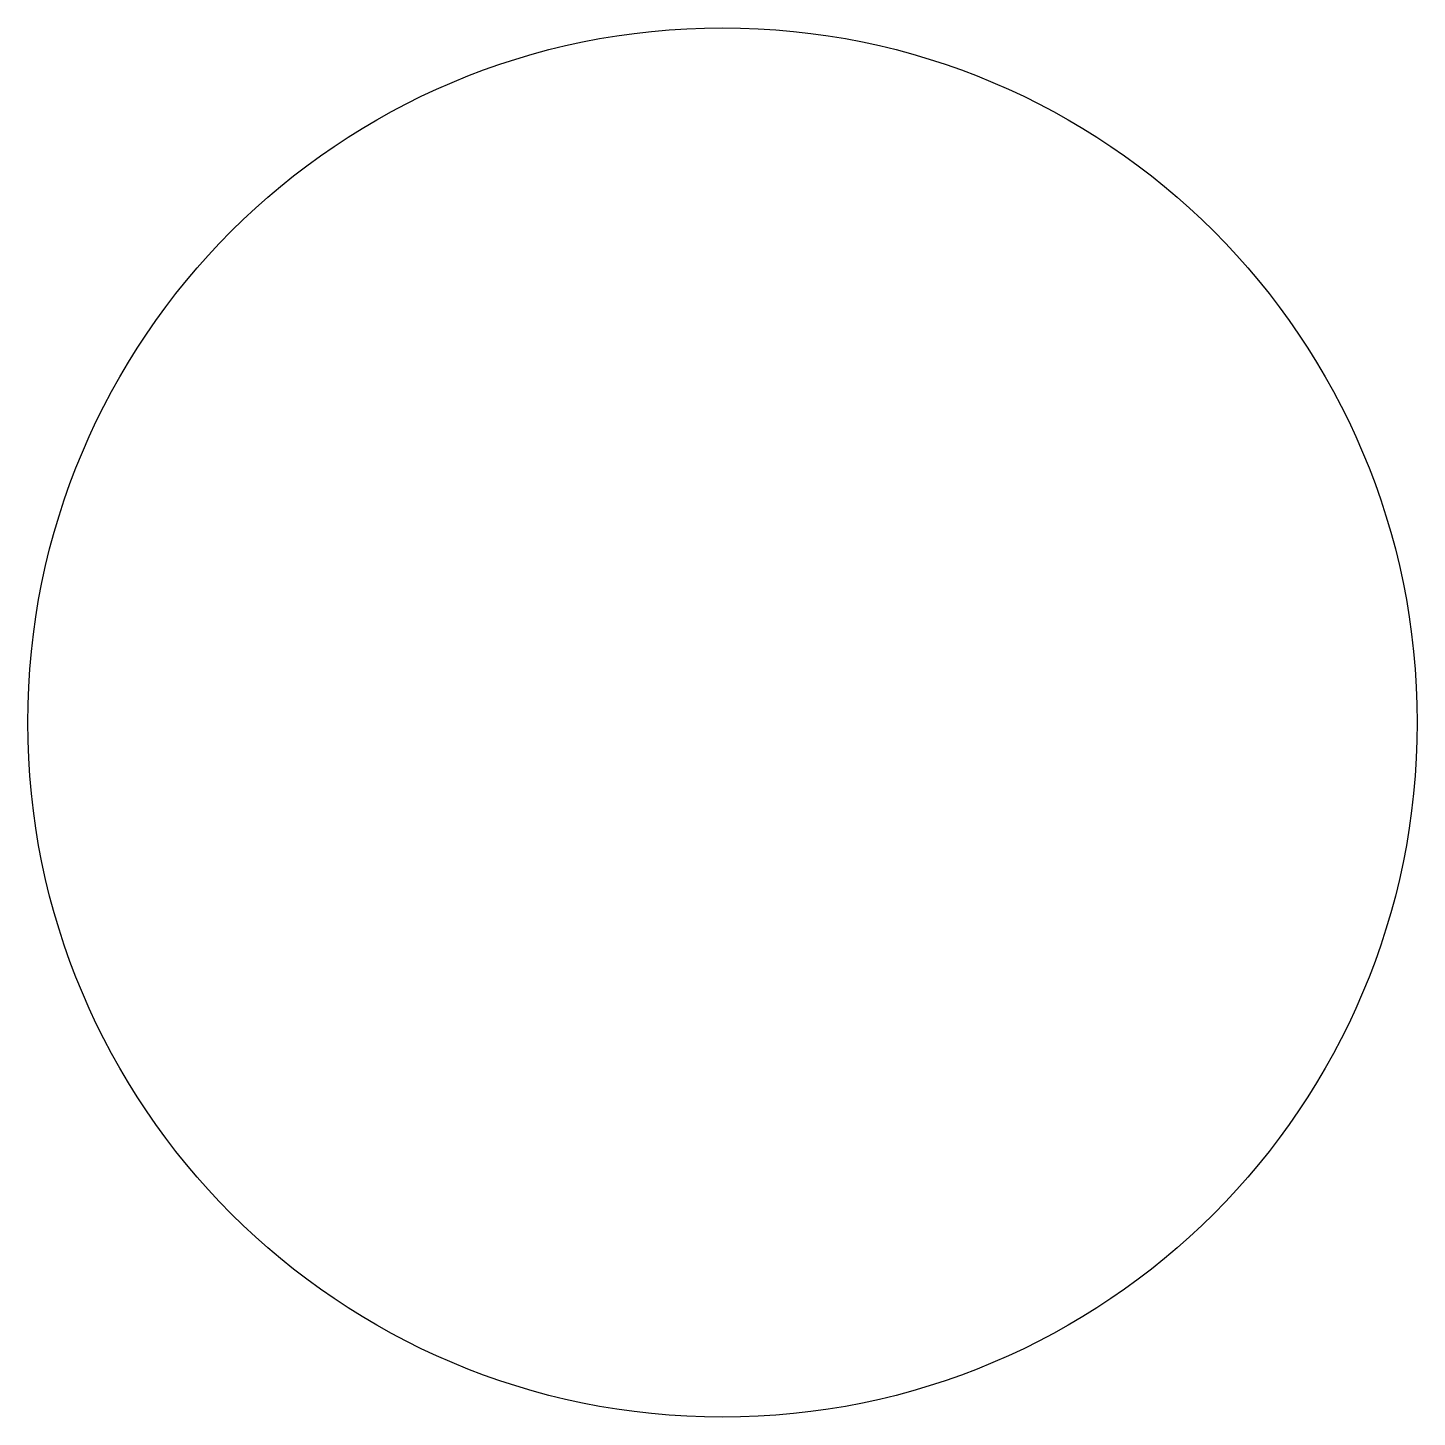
# Model space of a CAD drawing. Header units: millimetres. Extents: x 0 to 380, y 0 to 380.
import ezdxf

# ---------------------------------------------------------------- set-up
doc = ezdxf.new("R2010")
doc.units = ezdxf.units.MM
doc.layers.add('CUT', color=7, linetype='Continuous')

msp = doc.modelspace()

# ---------------------------------------------------------------- linework, layer by layer
at = {"layer": 'CUT'}
msp.add_circle((190, 190), 190, dxfattribs=at)

doc.saveas('drawing.dxf')
